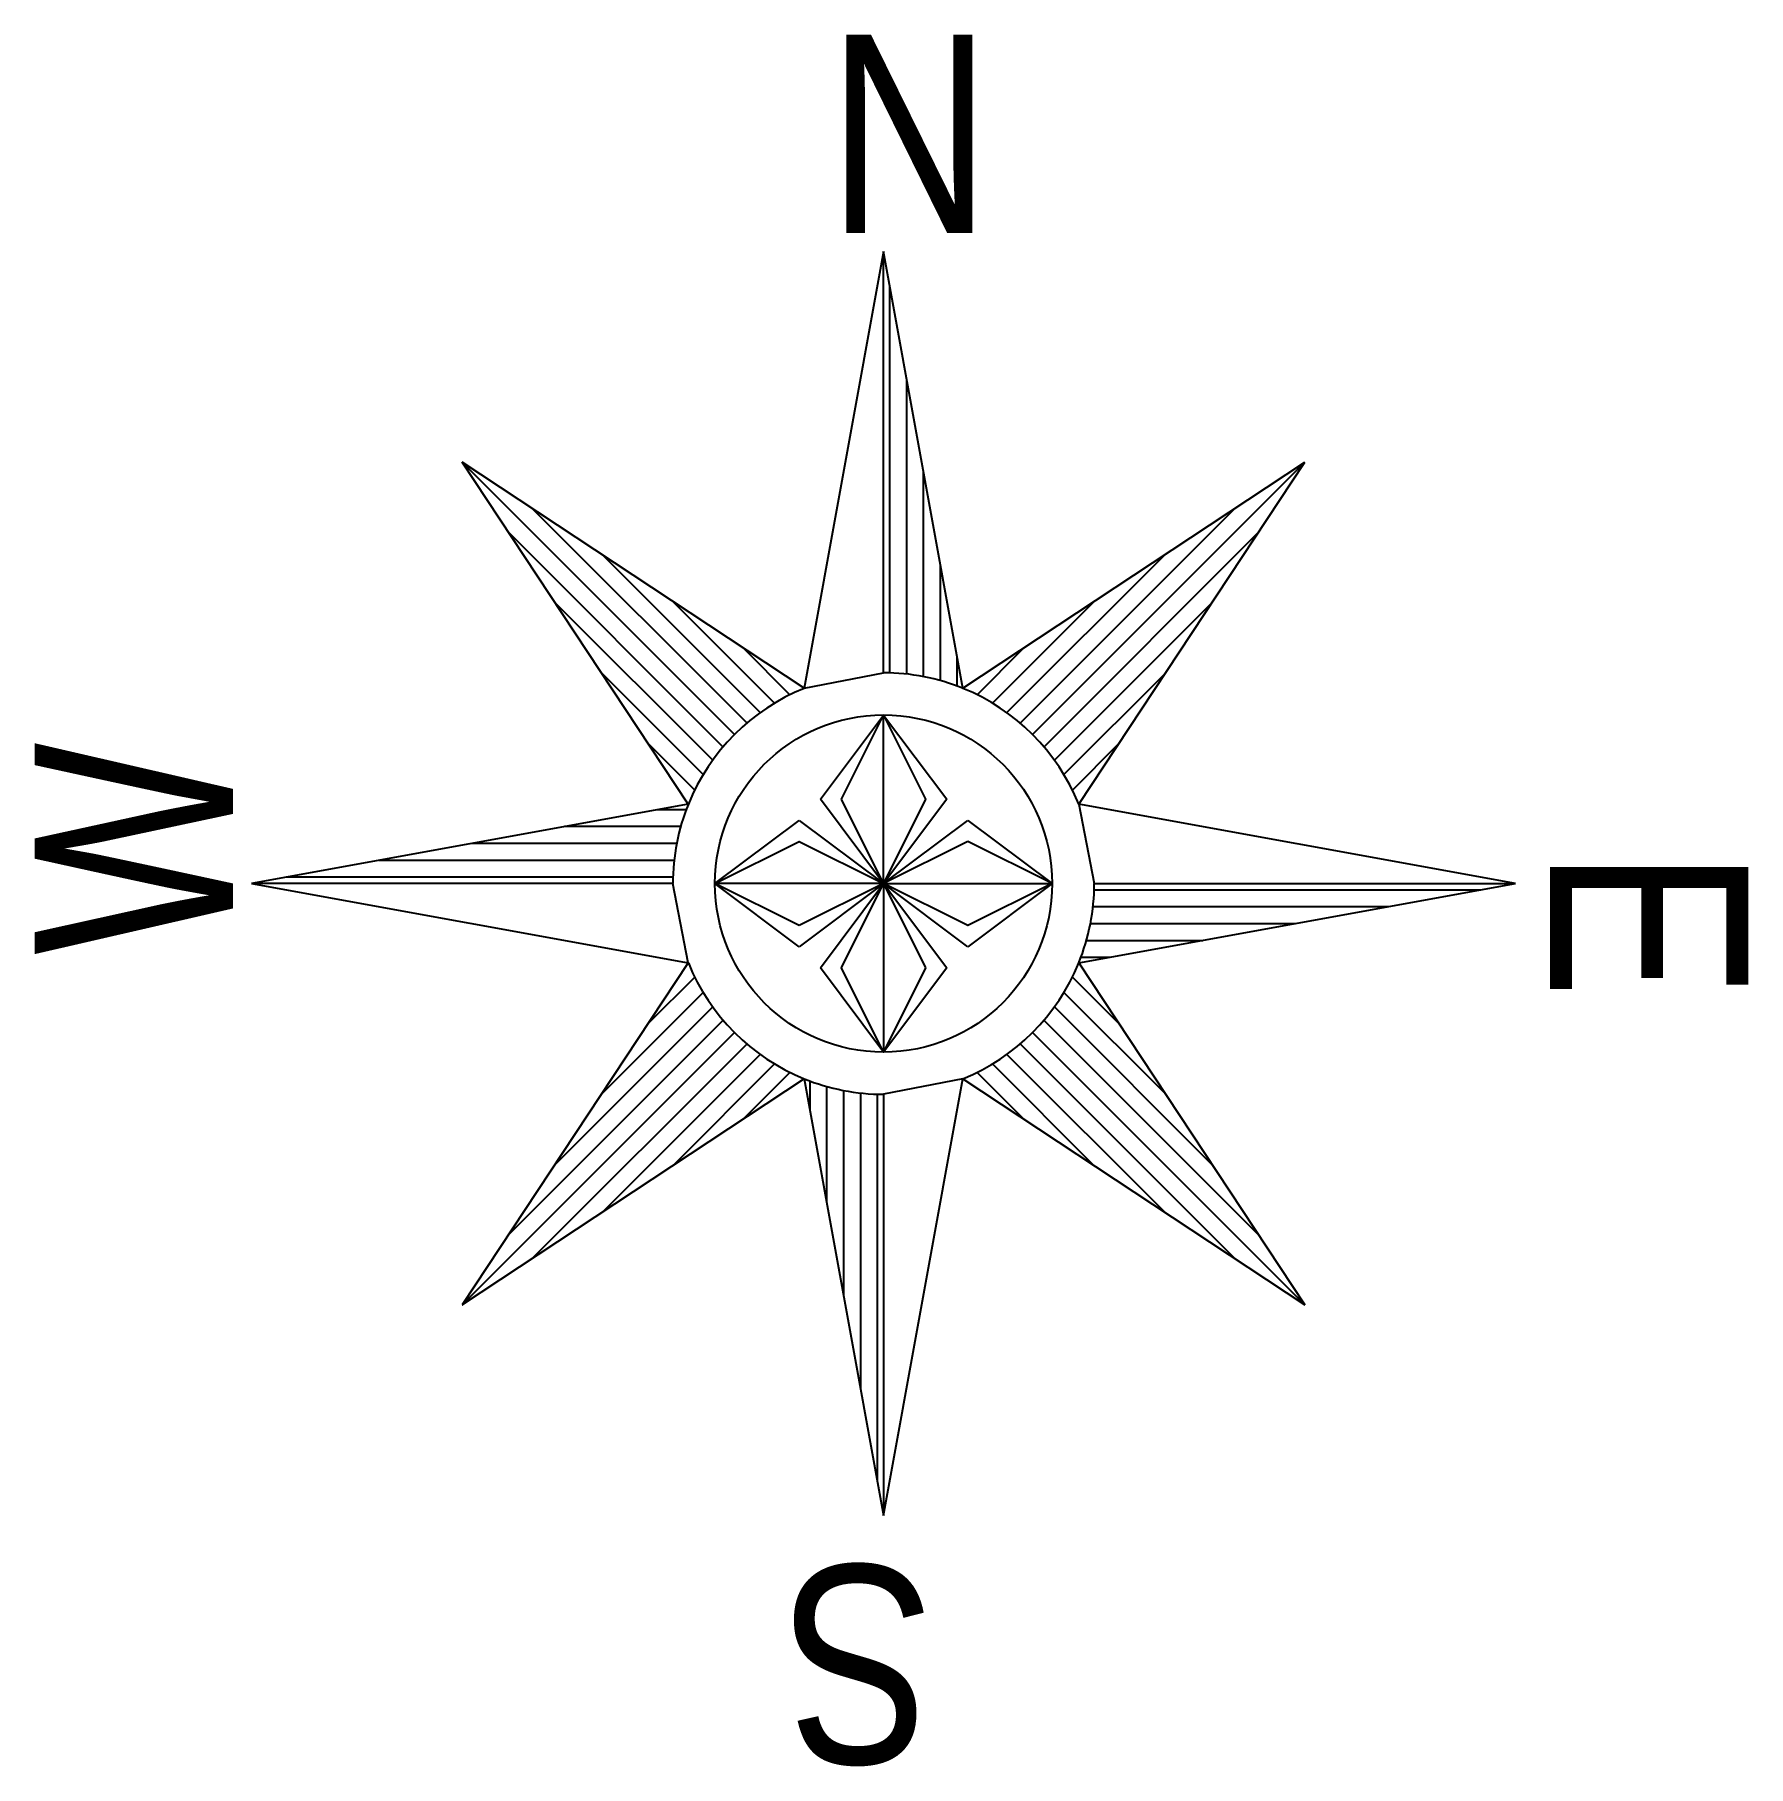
# Model space of a CAD drawing. Header units: millimetres. Extents: x -492 to 501, y -145 to 858.
import ezdxf

# ---------------------------------------------------------------- set-up
doc = ezdxf.new("R2010")
doc.units = ezdxf.units.MM
doc.linetypes.add('PTS_EXT', pattern=[999999, 0, -999999])
doc.layers.add('ceco.net 4', color=7, linetype='Continuous')

# ---------------------------------------------------------------- blocks, each defined once
blk = doc.blocks.new('Ceco[1].NET-Symbols-North-Arrows-Tm-4')
at = {"layer": 'ceco.net 4', "linetype": 'Continuous'}
for p, q in [((0, 4.883), (0, 7.324)), ((0.46, 4.793), (0, 7.324)), ((0.037, 4.882), (0.037, 7.122)), ((0.134, 4.875), (0.134, 6.585)), ((-0.863, 4.525), (-2.441, 6.103)), ((-1.131, 4.122), (-2.441, 6.103)), ((-0.46, 4.793), (-2.441, 6.103)), ((0.232, 4.86), (0.232, 6.048)), ((0.46, 4.793), (2.441, 6.103)), ((0.863, 4.525), (2.441, 6.103)), ((1.131, 4.122), (2.441, 6.103)), ((-0.791, 4.591), (-2.033, 5.833)), ((0.791, 4.591), (2.033, 5.833)), ((-0.929, 4.453), (-2.171, 5.695)), ((0.929, 4.453), (2.171, 5.695)), ((-0.714, 4.652), (-1.625, 5.563)), ((0.714, 4.652), (1.625, 5.563)), ((0.33, 4.837), (0.33, 5.511)), ((-0.99, 4.376), (-1.901, 5.287)), ((-0.631, 4.707), (-1.217, 5.293)), ((0.631, 4.707), (1.217, 5.293)), ((0.99, 4.376), (1.901, 5.287)), ((-0.542, 4.756), (-0.809, 5.023)), ((0.542, 4.756), (0.809, 5.023)), ((0.427, 4.805), (0.427, 4.974)), ((-1.045, 4.293), (-1.631, 4.879)), ((1.045, 4.293), (1.631, 4.879)), ((-0.366, 4.15), (0, 4.638)), ((-0.244, 4.15), (0, 4.638)), ((0, 4.638), (0.366, 4.15)), ((-1.094, 4.203), (-1.361, 4.471)), ((1.094, 4.203), (1.361, 4.471)), ((-1.131, 4.122), (-3.662, 3.662)), ((0, 3.662), (-0.366, 4.15)), ((0, 3.662), (-0.244, 4.15)), ((0.366, 4.15), (0, 3.662)), ((-1.143, 4.089), (-1.312, 4.089)), ((-0.977, 3.662), (-0.488, 4.028)), ((-0.488, 4.028), (0, 3.662)), ((0, 3.662), (0.488, 4.028)), ((0.488, 4.028), (0.977, 3.662)), ((-1.175, 3.992), (-1.849, 3.992)), ((-1.198, 3.894), (-2.386, 3.894)), ((0.488, 3.906), (0, 3.662)), ((0.977, 3.662), (0.488, 3.906)), ((-1.213, 3.796), (-2.923, 3.796)), ((-1.221, 3.662), (-3.662, 3.662)), ((-1.22, 3.699), (-3.461, 3.699)), ((-0.488, 3.296), (-0.977, 3.662)), ((-0.488, 3.418), (-0.977, 3.662)), ((0, 3.662), (-0.488, 3.296)), ((0, 3.662), (-0.488, 3.418)), ((-0.366, 3.174), (0, 3.662)), ((0.488, 3.296), (0, 3.662)), ((0, 3.662), (0.366, 3.174)), ((0, 3.662), (0.244, 3.174)), ((0.977, 3.662), (0.488, 3.296)), ((1.131, 3.202), (3.662, 3.662)), ((1.22, 3.625), (3.461, 3.625)), ((1.221, 3.662), (3.662, 3.662)), ((1.213, 3.528), (2.923, 3.528)), ((1.198, 3.43), (2.386, 3.43)), ((1.175, 3.332), (1.849, 3.332)), ((1.143, 3.235), (1.312, 3.235)), ((-1.131, 3.202), (-2.441, 1.221)), ((-1.094, 3.12), (-1.361, 2.853)), ((0, 2.685), (-0.366, 3.174)), ((0.366, 3.174), (0, 2.685)), ((0.244, 3.174), (0, 2.685)), ((1.094, 3.12), (1.361, 2.853)), ((1.131, 3.202), (2.441, 1.221)), ((-1.045, 3.031), (-1.631, 2.445)), ((1.045, 3.031), (1.631, 2.445)), ((-0.99, 2.948), (-1.901, 2.037)), ((0.99, 2.948), (1.901, 2.037)), ((-0.929, 2.871), (-2.171, 1.629)), ((0.929, 2.871), (2.171, 1.629)), ((-0.863, 2.799), (-2.441, 1.221)), ((-0.791, 2.733), (-2.033, 1.491)), ((0.791, 2.733), (2.033, 1.491)), ((0.863, 2.799), (2.441, 1.221)), ((-0.714, 2.672), (-1.625, 1.761)), ((-0.631, 2.617), (-1.217, 2.031)), ((0.631, 2.617), (1.217, 2.031)), ((0.714, 2.672), (1.625, 1.761)), ((-0.46, 2.531), (-2.441, 1.221)), ((-0.542, 2.568), (-0.809, 2.301)), ((-0.46, 2.531), (0, 0)), ((-0.427, 2.518), (-0.427, 2.35)), ((0.46, 2.531), (2.441, 1.221)), ((0.542, 2.568), (0.809, 2.301)), ((-0.33, 2.487), (-0.33, 1.813)), ((-0.232, 2.463), (-0.232, 1.276)), ((-0.134, 2.449), (-0.134, 0.738)), ((-0.037, 2.442), (-0.037, 0.201)), ((0, 2.441), (0, 0))]:
    blk.add_line(p, q, dxfattribs=at)
at = {"layer": 'ceco.net 4', "linetype": 'PTS_EXT'}
blk.add_lwpolyline([(-2.441, 6.103), (-1.131, 4.122), (-3.662, 3.662), (-1.131, 3.202), (-2.441, 1.221), (-0.46, 2.531), (0, 0), (0.46, 2.531), (2.441, 1.221), (1.131, 3.202), (3.662, 3.662), (1.131, 4.122), (2.441, 6.103), (0.46, 4.793), (0, 7.324), (-0.46, 4.793)], close=True, dxfattribs=at)
at = {"layer": 'ceco.net 4', "linetype": 'Continuous'}
for points in [[(0, 7.324), (-0.46, 4.793), (0, 4.883), (0, 7.324)], [(0, 3.662), (0, 4.638), (0.244, 4.15), (0, 3.662)], [(3.662, 3.662), (1.131, 4.122), (1.221, 3.662), (3.662, 3.662)], [(0, 3.662), (-0.977, 3.662), (-0.488, 3.906), (0, 3.662)], [(-3.662, 3.662), (-1.131, 3.202), (-1.221, 3.662), (-3.662, 3.662)], [(0, 3.662), (0, 2.685), (-0.244, 3.174), (0, 3.662)], [(0, 3.662), (0.977, 3.662), (0.488, 3.418), (0, 3.662)], [(0, 0), (0.46, 2.531), (0, 2.441), (0, 0)]]:
    blk.add_lwpolyline(points, close=True, dxfattribs=at)
blk.add_circle((0, 3.662), 0.977, dxfattribs=at)
for start, end in [(67.8485, 90), (112.151, 157.849), (22.1515, 67.8486), (157.849, 180), (337.849, 0), (202.151, 247.849), (292.151, 337.849), (247.849, 270)]:
    blk.add_arc((0, 3.662), 1.221, start, end, dxfattribs=at)
at = {"layer": 'ceco.net 4', "linetype": 'Continuous', "width": 0.85}
for s, rotation, p in [('N', 0, (-0.322, 7.432)), ('W', 90, (-3.77, 3.247)), ('E', 270, (3.862, 3.865)), ('S', 180, (0.292, -0.287))]:
    blk.add_text(s, height=1.149, rotation=rotation, dxfattribs=at).set_placement(p)

msp = doc.modelspace()

# ---------------------------------------------------------------- block references
at = {"layer": 'ceco.net 4', "xscale": 100, "yscale": 100, "zscale": 100}
msp.add_blockref('Ceco[1].NET-Symbols-North-Arrows-Tm-4', (0, 0), dxfattribs=at)

doc.saveas('drawing.dxf')
